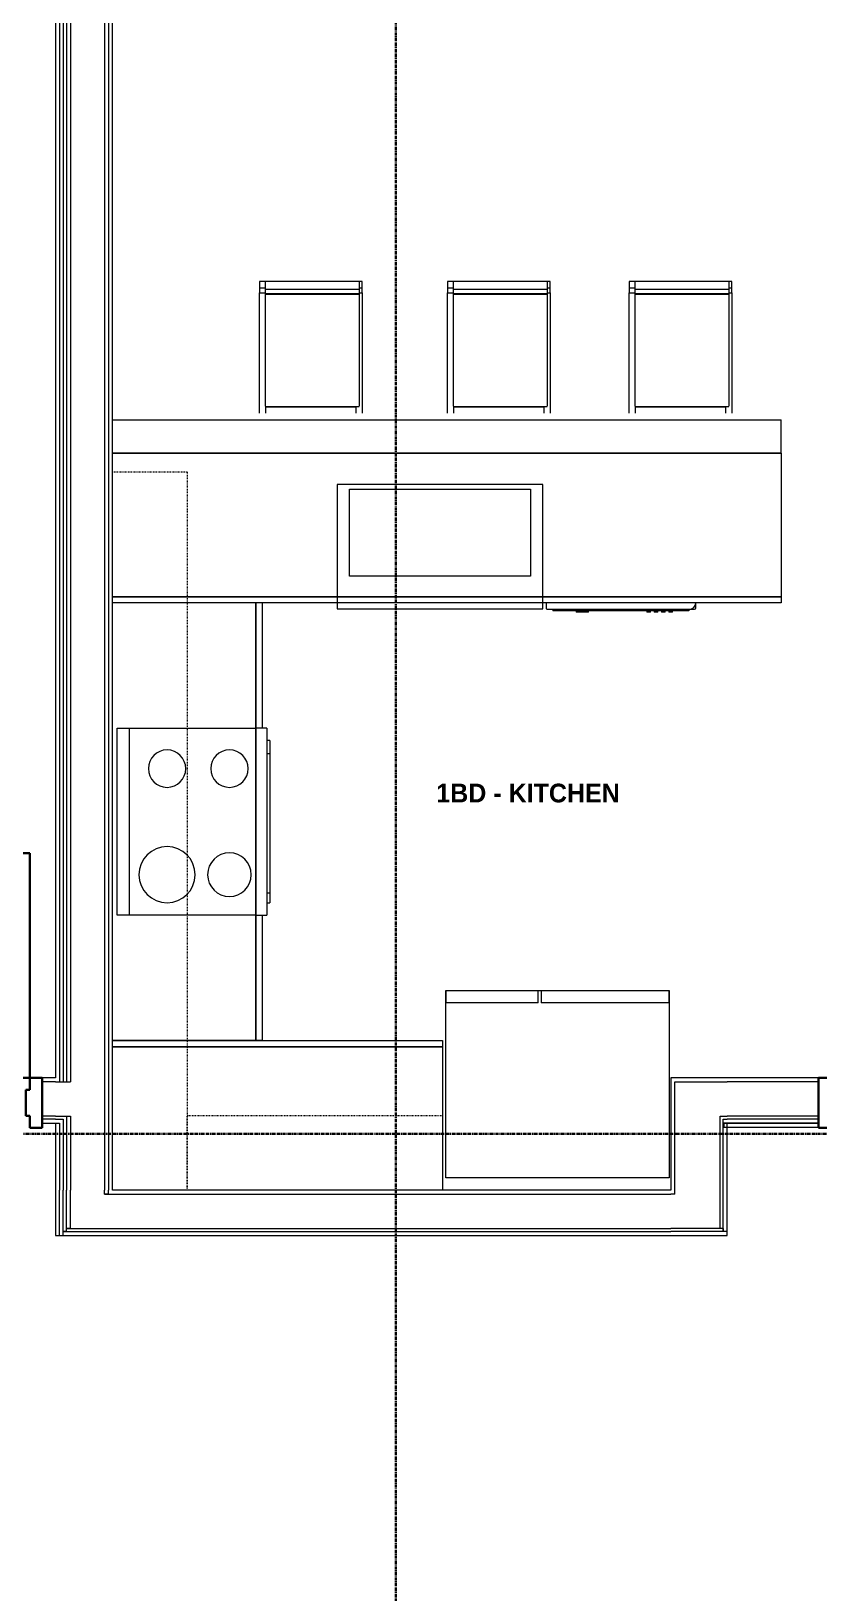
# Model space of a CAD drawing. Header units: inches. Extents: x -4093 to -1777, y 9773 to 12264.
# Drawn here: x -3212.8 to -3086.5, y 10393.6 to 10643.9 of the extents above; entities that cross this region are included whole.
import ezdxf

# ---------------------------------------------------------------- set-up
doc = ezdxf.new("R2010")
doc.units = ezdxf.units.IN
doc.header["$MEASUREMENT"] = 0
doc.linetypes.add('Dash', pattern=[0.25, 0.125, -0.125])
doc.linetypes.add('Grid Line 1_2_', pattern=[0.875, 0.5, -0.125, 0.125, -0.125])
for name, color, linetype, lineweight in [('0-1', 7, 'Continuous', 5), ('0-2', 7, 'Continuous', 9), ('A-AREA-IDEN', 2, 'Continuous', 9), ('A-DOOR-1', 7, 'Continuous', 9), ('A-DOOR-2', 10, 'Continuous', 30), ('A-DOOR-FRAM-1', 10, 'Continuous', 30), ('A-WALL-1', 7, 'Continuous', 9), ('A-WALL-2', 250, 'Continuous', 18), ('I-FURN-1', 7, 'Continuous', 9), ('I-WALL-1', 7, 'Continuous', 9), ('P-SANR-FIXT-1', 7, 'Continuous', 9), ('Q-CASE-1', 7, 'Continuous', 9), ('Q-CASE-HDLN-1', 7, 'Dash', 9), ('Q-SPCQ-1', 7, 'Continuous', 9), ('S-GRID-1', 1, 'Grid Line 1_2_', 30)]:
    doc.layers.add(name, color=color, linetype=linetype, lineweight=lineweight)
doc.styles.add('Century Gothic_B', font='GOTHICB.TTF', dxfattribs={"height": 3})

# ---------------------------------------------------------------- blocks, each defined once
blk = doc.blocks.new('Bar_Stool_6722_1_ - Bar_Stool_6722_1_-V3-BACKGROUND - 1ST FLOOR')
at = {"layer": 'I-FURN-1'}
for p, q in [((1, 0), (0, 0)), ((0, 0), (0, -0.98)), ((0, -0.98), (1, -0.98)), ((0, -0.98), (0, -1.78)), ((0, -1.78), (1, -1.78)), ((0, -17.72), (0, -1.78)), ((1, -1.24), (1, 0)), ((16, 0), (1, 0)), ((1, -1.91), (1, -1.24)), ((16, -1.24), (1, -1.24)), ((1, -1.91), (16, -1.91)), ((1, -2.03), (1, -1.91)), ((1, -17.63), (1, -2.03)), ((1, -2.03), (16, -2.03)), ((16.5, 0), (16, 0)), ((16, 0), (16, -1.24)), ((16, -0.98), (16.5, -0.98)), ((16, -1.24), (16, -1.91)), ((16, -1.78), (16.5, -1.78)), ((16, -1.91), (16, -2.03)), ((16, -2.03), (16, -17.63)), ((16.5, -0.98), (16.5, 0)), ((16.5, -1.78), (16.5, -0.98)), ((16.5, -1.78), (16.5, -17.72)), ((0, -19.21), (0, -17.72)), ((0, -21.11), (0, -19.21)), ((1, -19.89), (1, -17.63)), ((1, -19.99), (1, -19.89)), ((1, -19.99), (1, -20.06)), ((1, -20), (16, -20)), ((15.5, -20.06), (15.5, -19.99)), ((16, -17.63), (16, -19.89)), ((16, -19.89), (16, -19.99)), ((16.5, -17.72), (16.5, -19.21)), ((16.5, -19.21), (16.5, -21.11)), ((1, -20.06), (1, -20.14)), ((15.5, -20.14), (1, -20.14)), ((1, -20.14), (1, -21.11)), ((15.5, -20.14), (15.5, -20.06)), ((15.5, -21.11), (15.5, -20.14))]:
    blk.add_line(p, q, dxfattribs=at)
blk = doc.blocks.new('OD_CW_Upper Cabinet - OD_CW_Upper Cabinet-4366989-BACKGROUND - 1ST FLOOR')
at = {"layer": 'Q-CASE-HDLN-1'}
for p, q in [((0.74, -24), (0.74, -12)), ((0.74, -12), (115.86, -12)), ((115.86, -12), (115.86, -24)), ((115.86, -24), (0.74, -24))]:
    blk.add_line(p, q, dxfattribs=at)
blk = doc.blocks.new('OD_CW_Base Cabinet - OD_CW_Base Cabinet-4365926-BACKGROUND - 1ST FLOOR')
at = {"layer": 'Q-CASE-1'}
for p, q in [((0.74, 0), (20.8, 0)), ((0.74, 0), (20.8, 0)), ((20.8, -1), (0.74, -1)), ((0.74, -1), (20.8, -1)), ((50.8, 0), (70.86, 0)), ((50.8, 0), (70.86, 0)), ((70.86, -1), (50.8, -1)), ((50.8, -1), (70.86, -1)), ((70.86, 0), (70.86, -24)), ((70.86, 0), (70.86, -1)), ((70.86, -1), (70.86, -24))]:
    blk.add_line(p, q, dxfattribs=at)
blk = doc.blocks.new('OD_CW_Base Cabinet - OD_CW_Base Cabinet-4365927-BACKGROUND - 1ST FLOOR')
at = {"layer": 'Q-CASE-1'}
for p, q in [((0.74, 0), (107.93, 0)), ((0.74, -24), (0.74, 0)), ((107.93, -24), (0.74, -24))]:
    blk.add_line(p, q, dxfattribs=at)
blk = doc.blocks.new('OD_CW_Upper Cabinet - OD_CW_Upper Cabinet-4366990-BACKGROUND - 1ST FLOOR')
at = {"layer": 'Q-CASE-HDLN-1'}
for p, q in [((0.74, -24), (0.74, -12)), ((0.74, -12), (41.64, -12)), ((41.64, -12), (41.64, -24)), ((41.64, -24), (0.74, -24))]:
    blk.add_line(p, q, dxfattribs=at)
blk = doc.blocks.new('OD_CW_Base Cabinet - OD_CW_Base Cabinet-4365928-BACKGROUND - 1ST FLOOR')
at = {"layer": 'Q-CASE-1'}
for p, q in [((0.74, 0), (53.64, 0)), ((0.74, 0), (53.64, 0)), ((53.64, -1), (0.74, -1)), ((0.74, -1), (53.64, -1)), ((53.64, 0), (53.64, -24)), ((53.64, 0), (53.64, -1)), ((53.64, -1), (53.64, -24))]:
    blk.add_line(p, q, dxfattribs=at)
blk = doc.blocks.new('Refrigerator_-_Side-by-Side_6047 - 36_ X 30_-1372843-BACKGROUND - 1ST FLOOR')
at = {"layer": 'Q-SPCQ-1'}
for p, q in [((-17.88, 15.58), (17.87, 15.58)), ((-17.88, -14.42), (-17.88, 15.58)), ((-17.88, 15.58), (-3.13, 15.58)), ((-17.88, 15.58), (-17.88, 13.58)), ((-3.13, 13.58), (-3.13, 15.58)), ((-2.63, 15.58), (17.87, 15.58)), ((-2.63, 15.58), (-2.63, 13.58)), ((17.87, 15.58), (17.87, -14.42)), ((17.87, 13.58), (17.87, 15.58)), ((-3.13, 13.58), (-17.88, 13.58)), ((17.87, 13.58), (-2.63, 13.58)), ((17.87, -14.42), (-17.88, -14.42))]:
    blk.add_line(p, q, dxfattribs=at)
blk = doc.blocks.new('Dishwasher_15404 - 34_ counter-547918-BACKGROUND - 1ST FLOOR')
at = {"layer": 'Q-SPCQ-1'}
for p, q in [((23.68, 24), (22.88, 24)), ((23.87, 22.93), (23.87, 23.8)), ((23.87, 0.2), (23.87, 22.93)), ((23.87, 22.91), (24.12, 22.91)), ((24.12, 22.91), (24.12, 1.09)), ((24.37, 20.28), (24.12, 20.28)), ((24.37, 20.28), (24.37, 19.69)), ((24.12, 19.69), (24.37, 19.69)), ((24.37, 19.1), (24.12, 19.1)), ((24.12, 18.51), (24.37, 18.51)), ((24.37, 17.92), (24.12, 17.92)), ((24.37, 19.1), (24.37, 18.51)), ((24.37, 17.92), (24.37, 17.33)), ((24.12, 17.33), (24.37, 17.33)), ((24.37, 16.74), (24.12, 16.74)), ((24.12, 16.15), (24.37, 16.15)), ((24.37, 16.74), (24.37, 16.15)), ((24.37, 6.79), (24.12, 6.79)), ((24.37, 6.79), (24.37, 5.81)), ((24.37, 5.81), (24.37, 4.82)), ((24.12, 4.82), (24.37, 4.82)), ((23.87, 1.09), (24.12, 1.09)), ((22.88, 0), (23.68, 0))]:
    blk.add_line(p, q, dxfattribs=at)
for centre, radius, start, end in [((22.8, 22.93), 1.07, 360, 86.115), ((23.68, 23.8), 0.197, 0, 90), ((23.68, 0.2), 0.197, 270, 360), ((23.68, 0.2), 0.197, 285, 345)]:
    blk.add_arc(centre, radius, start, end, dxfattribs=at)
blk = doc.blocks.new('Range - 24_ x 30_-2320547-BACKGROUND - 1ST FLOOR')
at = {"layer": 'Q-SPCQ-1'}
for p, q in [((0, 22), (0, 24)), ((0, 24), (30, 24)), ((30, 24), (30, 22)), ((0, 1.75), (0, 22)), ((0, 22), (30, 22)), ((30, 22), (30, 1.75)), ((30, 1.75), (0, 1.75)), ((0, 1.75), (30, 1.75)), ((0, 1.75), (0, 0)), ((30, 0), (30, 1.75)), ((30, 0), (0, 0)), ((2, 0), (2, -0.5)), ((3.61, -0.5), (2, -0.5)), ((3.61, 0), (3.61, -0.5)), ((25.87, -0.5), (3.61, -0.5)), ((25.87, -0.5), (25.87, 0)), ((28, -0.5), (25.87, -0.5)), ((28, -0.5), (28, 0))]:
    blk.add_line(p, q, dxfattribs=at)
for centre, radius, start, end in [((6.5, 16), 4.5, 0, 180), ((23.5, 16), 3, 0, 180), ((6.5, 16), 4.5, 180, 360), ((23.5, 16), 3, 180, 360), ((6.5, 6), 3.5, 0, 180), ((23.5, 6), 3, 0, 180), ((6.5, 6), 3.5, 180, 360), ((23.5, 6), 3, 180, 360)]:
    blk.add_arc(centre, radius, start, end, dxfattribs=at)
blk = doc.blocks.new('Stainless Steel Farmhous Kitchen Sink - Stainless Steel Farmhous Kitchen Sink-2443921-BACKGROUND - 1ST FLOOR')
at = {"layer": 'P-SANR-FIXT-1'}
for p, q in [((0, -2.25), (-33, -2.25)), ((-33, -2.25), (-33, -22.2)), ((0, -22.2), (0, -2.25)), ((-31, -16.96), (-31, -3)), ((-31, -3), (-2, -3)), ((-2, -3), (-2, -16.96)), ((-2, -16.96), (-31, -16.96)), ((-33, -22.2), (0, -22.2))]:
    blk.add_line(p, q, dxfattribs=at)
blk = doc.blocks.new('CTR - 1st Phase - Unit Layouts_rvt-1-BACKGROUND - 1ST FLOOR')
at = {"layer": 'A-WALL-1'}
for p, q in [((-3199.76, 10581.66), (-3092.57, 10581.66)), ((-3092.57, 10576.29), (-3092.57, 10581.66)), ((-3092.57, 10576.29), (-3199.76, 10576.29))]:
    blk.add_line(p, q, dxfattribs=at)
at = {"layer": 'Q-CASE-1'}
for p, q in [((-3199.76, 10576.29), (-3092.57, 10576.29)), ((-3092.57, 10576.29), (-3092.57, 10553.29)), ((-3092.57, 10553.29), (-3199.76, 10553.29)), ((-3199.76, 10553.29), (-3092.57, 10553.29)), ((-3092.57, 10552.29), (-3199.76, 10552.29)), ((-3092.57, 10553.29), (-3092.57, 10552.29))]:
    blk.add_line(p, q, dxfattribs=at)
at = {"layer": '0-2'}
for name, p in [('Bar_Stool_6722_1_ - Bar_Stool_6722_1_-V3-BACKGROUND - 1ST FLOOR', (-3176.21, 10603.79)), ('Bar_Stool_6722_1_ - Bar_Stool_6722_1_-V3-BACKGROUND - 1ST FLOOR', (-3146.08, 10603.79)), ('Bar_Stool_6722_1_ - Bar_Stool_6722_1_-V3-BACKGROUND - 1ST FLOOR', (-3116.96, 10603.79)), ('Stainless Steel Farmhous Kitchen Sink - Stainless Steel Farmhous Kitchen Sink-2443921-BACKGROUND - 1ST FLOOR', (-3130.76, 10573.52)), ('Refrigerator_-_Side-by-Side_6047 - 36_ X 30_-1372843-BACKGROUND - 1ST FLOOR', (-3128.42, 10474.59)), ('OD_CW_Base Cabinet - OD_CW_Base Cabinet-4365928-BACKGROUND - 1ST FLOOR', (-3200.5, 10482.16)), ('OD_CW_Upper Cabinet - OD_CW_Upper Cabinet-4366990-BACKGROUND - 1ST FLOOR', (-3188.5, 10482.16))]:
    blk.add_blockref(name, p, dxfattribs=at)
for name, p, rotation in [('OD_CW_Base Cabinet - OD_CW_Base Cabinet-4365927-BACKGROUND - 1ST FLOOR', (-3091.84, 10552.29), 180), ('OD_CW_Upper Cabinet - OD_CW_Upper Cabinet-4366989-BACKGROUND - 1ST FLOOR', (-3175.76, 10574.03), 270.0000000000037), ('OD_CW_Base Cabinet - OD_CW_Base Cabinet-4365926-BACKGROUND - 1ST FLOOR', (-3175.76, 10553.03), 269.9999999999994), ('Dishwasher_15404 - 34_ counter-547918-BACKGROUND - 1ST FLOOR', (-3130.26, 10575.16), 270.000000000001), ('Range - 24_ x 30_-2320547-BACKGROUND - 1ST FLOOR', (-3175.01, 10502.23), 90.0000000000008)]:
    blk.add_blockref(name, p, dxfattribs=dict(at, rotation=rotation))
blk = doc.blocks.new('HOLLOW METAL - UNIT DOOR-2191978-BACKGROUND - 1ST FLOOR')
at = {"layer": 'A-DOOR-1'}
blk.add_arc((18, 3.875), 36, 90, 180, dxfattribs=at)
at = {"layer": 'A-DOOR-2'}
for p, q in [((18, 39.875), (16.25, 39.875)), ((16.25, 39.875), (16.25, 3.875)), ((18, 3.875), (18, 39.875)), ((16.25, 3.875), (18, 3.875))]:
    blk.add_line(p, q, dxfattribs=at)
at = {"layer": 'A-DOOR-FRAM-1'}
for p, q in [((-18, 3.875), (-20, 3.875)), ((-20, 3.875), (-20, -4.125)), ((-18, 1.9375), (-18, 3.875)), ((18, 3.875), (18, 1.9375)), ((20, 3.875), (18, 3.875)), ((20, -4.125), (20, 3.875)), ((-17.375, 1.9375), (-18, 1.9375)), ((-17.375, -2.1875), (-17.375, 1.9375)), ((18, 1.9375), (17.375, 1.9375)), ((17.375, 1.9375), (17.375, -2.1875)), ((-18, -4.125), (-18, -2.1875)), ((-18, -2.1875), (-17.375, -2.1875)), ((17.375, -2.1875), (18, -2.1875)), ((18, -2.1875), (18, -4.125)), ((-20, -4.125), (-18, -4.125)), ((18, -4.125), (20, -4.125))]:
    blk.add_line(p, q, dxfattribs=at)
blk = doc.blocks.new('CTR - 1st Phase - Common Walls_rvt-1-BACKGROUND - 1ST FLOOR')
at = {"layer": 'A-WALL-2'}
for p, q in [((-3208.26, 10814.49), (-3208.26, 10475.54)), ((-3207.64, 10814.49), (-3207.64, 10475.54)), ((-3207.14, 10814.49), (-3207.14, 10475.54)), ((-3206.51, 10814.49), (-3206.51, 10475.54)), ((-3201.01, 10814.49), (-3201.01, 10458.16)), ((-3200.39, 10814.49), (-3200.39, 10458.16)), ((-3208.89, 10475.54), (-3211.01, 10475.54)), ((-3208.89, 10475.54), (-3208.26, 10475.54)), ((-3208.26, 10475.54), (-3207.64, 10475.54)), ((-3207.64, 10475.54), (-3207.14, 10475.54)), ((-3207.14, 10475.54), (-3206.51, 10475.54)), ((-3109.61, 10475.54), (-3102.36, 10475.54)), ((-3109.61, 10457.54), (-3109.61, 10475.54)), ((-3102.36, 10475.54), (-3101.24, 10475.54)), ((-3086.57, 10475.54), (-3101.24, 10475.54)), ((-3208.89, 10470.04), (-3211.01, 10470.04)), ((-3208.89, 10469.54), (-3211.01, 10469.54)), ((-3208.89, 10470.04), (-3207.64, 10470.04)), ((-3208.89, 10469.54), (-3208.26, 10469.54)), ((-3208.26, 10469.54), (-3207.64, 10469.54)), ((-3207.64, 10470.04), (-3207.14, 10470.04)), ((-3207.64, 10469.54), (-3207.64, 10458.16)), ((-3207.14, 10470.04), (-3207.14, 10458.16)), ((-3207.14, 10470.04), (-3206.51, 10470.04)), ((-3206.51, 10470.04), (-3206.51, 10458.16)), ((-3102.36, 10470.04), (-3101.86, 10470.04)), ((-3102.36, 10452.04), (-3102.36, 10470.04)), ((-3101.86, 10470.04), (-3101.24, 10470.04)), ((-3101.86, 10468.91), (-3101.86, 10469.54)), ((-3101.86, 10469.54), (-3101.24, 10469.54)), ((-3101.86, 10468.91), (-3101.86, 10469.54)), ((-3086.57, 10470.04), (-3101.24, 10470.04)), ((-3086.57, 10469.54), (-3101.24, 10469.54)), ((-3208.89, 10468.91), (-3208.26, 10468.91)), ((-3208.26, 10468.91), (-3208.26, 10458.16)), ((-3101.86, 10468.91), (-3101.24, 10468.91)), ((-3101.86, 10452.04), (-3101.86, 10468.91)), ((-3208.26, 10450.91), (-3208.26, 10458.16)), ((-3207.64, 10451.54), (-3207.64, 10458.16)), ((-3207.14, 10452.04), (-3207.14, 10458.16)), ((-3206.51, 10457.54), (-3206.51, 10458.16)), ((-3206.51, 10452.04), (-3206.51, 10457.54)), ((-3201.01, 10457.54), (-3201.01, 10458.16)), ((-3200.39, 10457.54), (-3201.01, 10457.54)), ((-3201.01, 10457.54), (-3200.39, 10457.54)), ((-3200.39, 10457.54), (-3200.39, 10458.16)), ((-3200.39, 10457.54), (-3110.24, 10457.54)), ((-3109.61, 10457.54), (-3110.24, 10457.54)), ((-3207.14, 10451.54), (-3207.14, 10452.04)), ((-3206.51, 10452.04), (-3207.14, 10452.04)), ((-3207.14, 10452.04), (-3206.51, 10452.04)), ((-3206.51, 10452.04), (-3110.24, 10452.04)), ((-3109.61, 10452.04), (-3110.24, 10452.04)), ((-3102.36, 10452.04), (-3109.61, 10452.04)), ((-3101.86, 10452.04), (-3102.36, 10452.04)), ((-3101.86, 10452.04), (-3101.86, 10451.54)), ((-3101.86, 10451.54), (-3101.86, 10452.04)), ((-3207.64, 10450.91), (-3207.64, 10451.54)), ((-3207.14, 10451.54), (-3207.64, 10451.54)), ((-3207.64, 10451.54), (-3207.14, 10451.54)), ((-3207.14, 10451.54), (-3110.24, 10451.54)), ((-3101.86, 10451.54), (-3110.24, 10451.54)), ((-3101.24, 10451.54), (-3101.86, 10451.54))]:
    blk.add_line(p, q, dxfattribs=at)
at = {"layer": 'I-WALL-1'}
for p, q in [((-3208.89, 10814.49), (-3208.89, 10476.16)), ((-3199.76, 10458.16), (-3199.76, 10814.49)), ((-3208.89, 10476.16), (-3211.01, 10476.16)), ((-3110.24, 10476.16), (-3110.24, 10458.16)), ((-3109.61, 10476.16), (-3110.24, 10476.16)), ((-3101.24, 10476.16), (-3109.61, 10476.16)), ((-3086.57, 10476.16), (-3101.24, 10476.16)), ((-3211.01, 10468.91), (-3208.89, 10468.91)), ((-3208.89, 10468.91), (-3208.89, 10458.16)), ((-3086.57, 10468.91), (-3101.74, 10468.91)), ((-3101.74, 10468.91), (-3101.74, 10468.29)), ((-3101.74, 10468.29), (-3086.57, 10468.29)), ((-3101.24, 10468.91), (-3086.57, 10468.91)), ((-3101.24, 10451.54), (-3101.24, 10468.91)), ((-3208.89, 10458.16), (-3208.89, 10450.91)), ((-3110.24, 10458.16), (-3199.76, 10458.16)), ((-3208.89, 10450.91), (-3208.26, 10450.91)), ((-3208.26, 10450.91), (-3207.64, 10450.91)), ((-3207.64, 10450.91), (-3110.24, 10450.91)), ((-3110.24, 10450.91), (-3101.24, 10450.91)), ((-3101.24, 10450.91), (-3101.24, 10451.54))]:
    blk.add_line(p, q, dxfattribs=at)
at = {"layer": '0-2'}
for p in [(-3231.01, 10472.29), (-3066.57, 10472.29)]:
    blk.add_blockref('HOLLOW METAL - UNIT DOOR-2191978-BACKGROUND - 1ST FLOOR', p, dxfattribs=at)
blk = doc.blocks.new('CTR - 1st Phase - Structure_rvt-1-BACKGROUND - 1ST FLOOR')
at = {"layer": 'S-GRID-1'}
for p, q in [((-3154.32, 9772.61), (-3154.32, 12247.5)), ((-1777.25, 10467.19), (-4076.95, 10467.19))]:
    blk.add_line(p, q, dxfattribs=at)

msp = doc.modelspace()

# ---------------------------------------------------------------- block references
at = {"layer": '0-1'}
for name in ['CTR - 1st Phase - Structure_rvt-1-BACKGROUND - 1ST FLOOR', 'CTR - 1st Phase - Common Walls_rvt-1-BACKGROUND - 1ST FLOOR', 'CTR - 1st Phase - Unit Layouts_rvt-1-BACKGROUND - 1ST FLOOR']:
    msp.add_blockref(name, (0, 0), dxfattribs=at)

# ---------------------------------------------------------------- texts
at = {"layer": 'A-AREA-IDEN', "insert": (-3147.86, 10523.32), "char_height": 3, "width": 35.451, "attachment_point": 1, "style": 'Century Gothic_B'}
msp.add_mtext('1BD - KITCHEN', dxfattribs=at)

doc.saveas('drawing.dxf')
